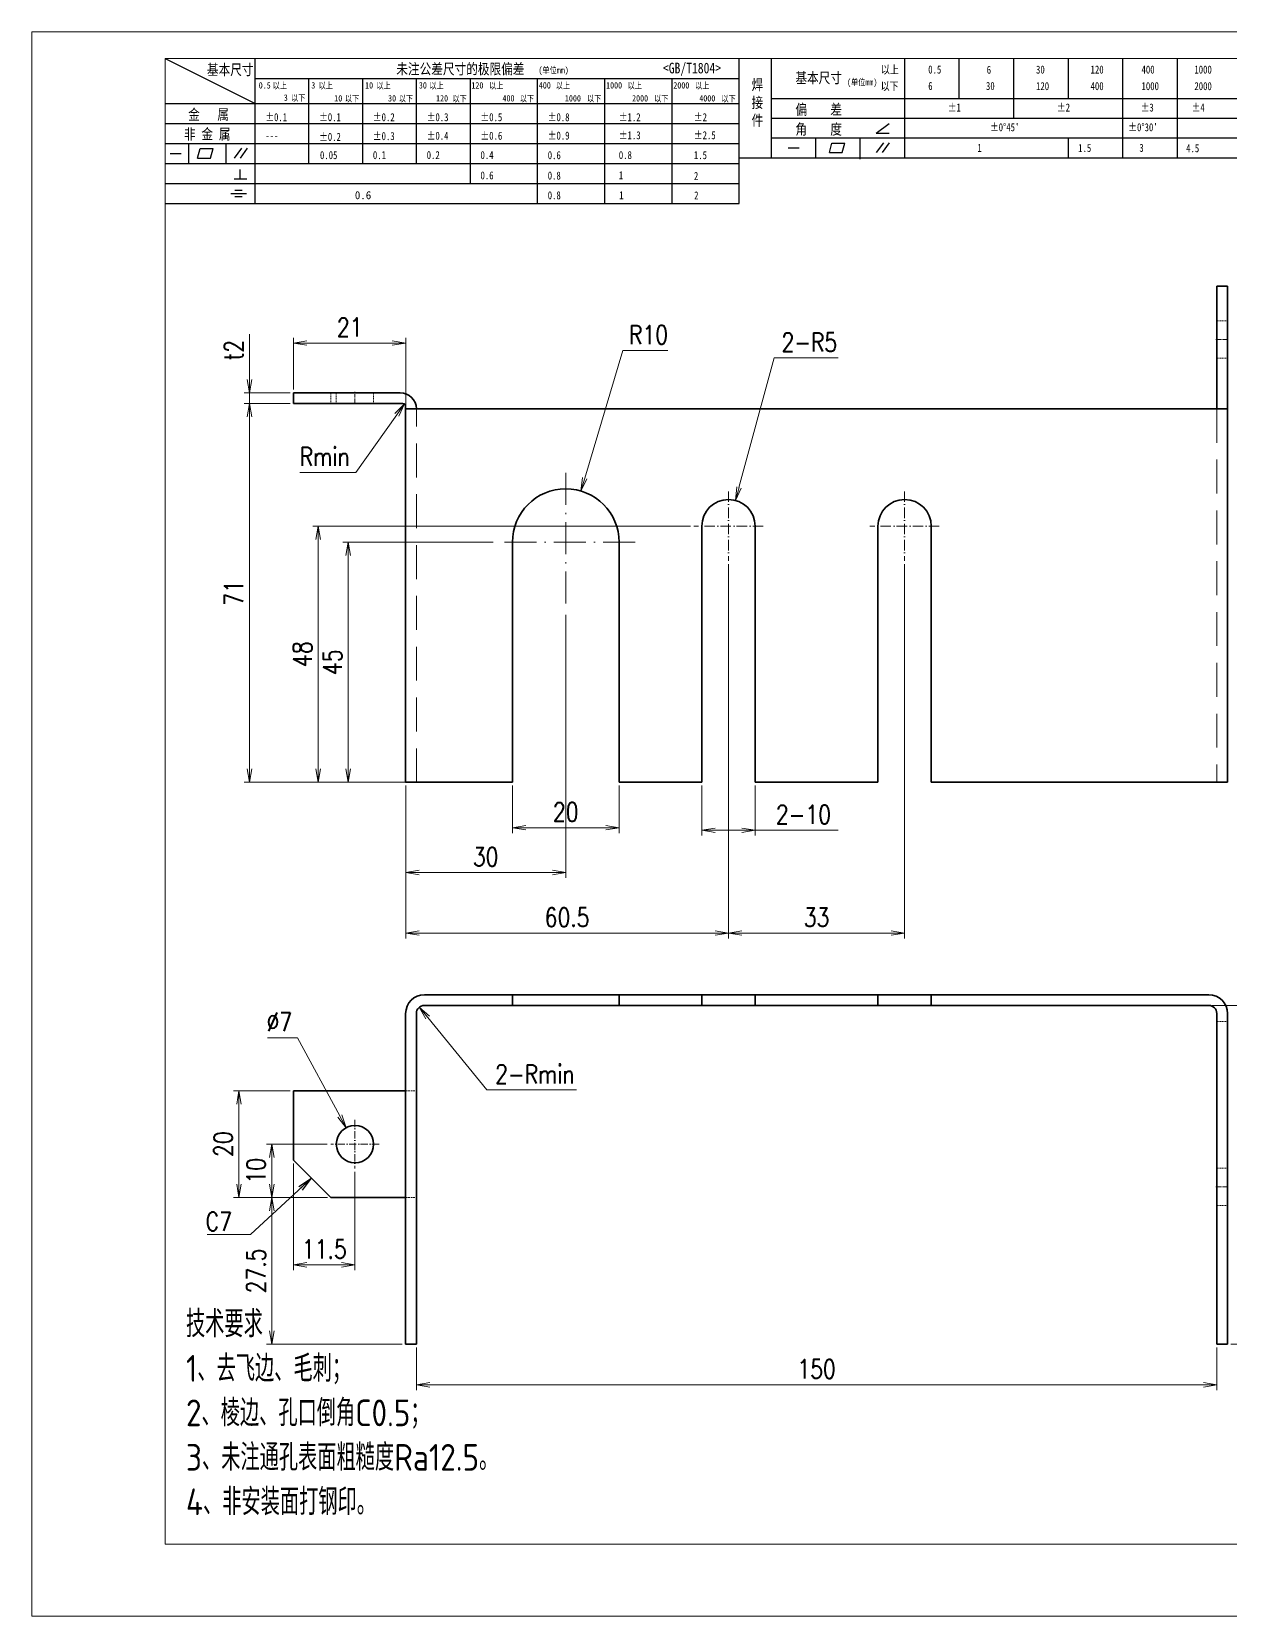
# Model space of a CAD drawing. Header units: millimetres. Extents: x 1333 to 78972, y -42879 to -5704.
# Drawn here: x 72192 to 72416.6, y -21799.1 to -21502.1 of the extents above; entities that cross this region are included whole.
import ezdxf

# ---------------------------------------------------------------- set-up
doc = ezdxf.new("R2010")
doc.units = ezdxf.units.MM
doc.header["$LTSCALE"] = 0.5
for name, pattern in [('AM_ISO02W050x2', [3.75, 3, -0.75]), ('AM_ISO08W050x2', [9, 6, -0.75, 1.5, -0.75]), ('DASHDOT', [18.5, 12, -3, 0.5, -3]), ('DASHED', [19.05, 12.7, -6.35])]:
    doc.linetypes.add(name, pattern=pattern)
for name, color, linetype, lineweight in [('中心线', 2, 'AM_ISO08W050x2', 18), ('图框', 7, 'Continuous', 18), ('标注线', 3, 'Continuous', 18), ('粗实线', 7, 'Continuous', 35), ('虚线', 1, 'AM_ISO02W050x2', 18)]:
    doc.layers.add(name, color=color, linetype=linetype, lineweight=lineweight)
doc.layers.add('图框文字', color=7, linetype='Continuous')
doc.layers.add('打印', color=7, linetype='Continuous', lineweight=15, plot=False)
doc.layers.add('打印-禁用', color=7, linetype='Continuous', lineweight=15, plot=False)
doc.styles.add('DIM', font='romans.shx', dxfattribs={"width": 0.8, "bigfont": 'bigfont.shx'})
doc.styles.add('国标', font='simfang.ttf', dxfattribs={"width": 0.8})
doc.styles.add('机械长仿宋', font='gbenor.shx', dxfattribs={"height": 1, "bigfont": 'gbcbig.shx'})
doc.dimstyles.new('XR 1-1', dxfattribs={"dimtxt": 3.5, "dimasz": 2.5, "dimexe": 1, "dimexo": 0.625, "dimgap": 1.2, "dimtad": 1, "dimtoh": 1, "dimdsep": 46, "dimtxsty": 'DIM', "dimblk": 'OPEN', "dimcen": 0, "dimclrd": 8, "dimclre": 8, "dimclrt": 2, "dimazin": 2, "dimtfac": 0.5, "dimtmove": 0, "dimatfit": 3, "dimldrblk": 'OPEN', "dimfxl": 1, "dimtolj": 2, "dimlwd": 18, "dimlwe": 18, "dimarcsym": 0})
doc.dimstyles.new('XR 1-1$0', dxfattribs={"dimtxt": 3.5, "dimasz": 2.5, "dimexe": 1, "dimexo": 0.625, "dimgap": 1.2, "dimtad": 1, "dimzin": 9, "dimdsep": 46, "dimtxsty": 'DIM', "dimblk": 'OPEN', "dimcen": 0, "dimclrd": 8, "dimclre": 8, "dimclrt": 2, "dimazin": 2, "dimtfac": 0.5, "dimtmove": 0, "dimatfit": 3, "dimldrblk": 'OPEN', "dimfxl": 1, "dimtolj": 2, "dimlwd": 18, "dimlwe": 18, "dimarcsym": 0})
doc.dimstyles.new('XR 1-1$3', dxfattribs={"dimtxt": 3.5, "dimasz": 2.5, "dimexe": 1, "dimexo": 0.625, "dimgap": 1.2, "dimtad": 1, "dimtoh": 1, "dimdsep": 46, "dimtxsty": 'DIM', "dimblk": 'OPEN', "dimcen": 0, "dimclrd": 8, "dimclre": 8, "dimclrt": 2, "dimazin": 2, "dimtfac": 0.5, "dimtofl": 0, "dimtmove": 0, "dimatfit": 3, "dimldrblk": 'OPEN', "dimfxl": 1, "dimtolj": 2, "dimlwd": 18, "dimlwe": 18, "dimarcsym": 0})
doc.dimstyles.new('XR 1-1$4', dxfattribs={"dimtxt": 3.5, "dimasz": 2.5, "dimexe": 1, "dimexo": 0.625, "dimgap": 1.2, "dimtad": 1, "dimtoh": 1, "dimdsep": 46, "dimtxsty": 'DIM', "dimblk": 'OPEN', "dimcen": 0, "dimclrd": 8, "dimclre": 8, "dimclrt": 2, "dimazin": 2, "dimtfac": 0.5, "dimtofl": 0, "dimtmove": 0, "dimatfit": 3, "dimldrblk": 'OPEN', "dimfxl": 1, "dimtolj": 2, "dimlwd": 18, "dimlwe": 18, "dimarcsym": 0})

# ---------------------------------------------------------------- blocks, each defined once
blk = doc.blocks.new('GZDEH零件A3图框V01版')
at = {"layer": '图框', "linetype": 'Continuous'}
for p, q in [((2882.49, -1554.46), (2882.49, -1832.96)), ((3272.49, -1554.46), (2882.49, -1554.46)), ((2882.49, -1832.96), (3272.49, -1832.96))]:
    blk.add_line(p, q, dxfattribs=at)
at = {"layer": '图框文字', "color": 9}
for p, q in [((2882.49, -1554.46), (2899.37, -1562.92)), ((2899.37, -1581.67), (2899.37, -1554.46)), ((2990.09, -1581.67), (2990.09, -1554.46)), ((2996.09, -1573.08), (2996.09, -1554.46)), ((3021.09, -1561.98), (3021.09, -1554.46)), ((3031.31, -1561.98), (3031.31, -1554.46)), ((3041.53, -1561.98), (3041.53, -1554.46)), ((3051.75, -1561.98), (3051.75, -1554.46)), ((3061.98, -1561.98), (3061.98, -1554.46)), ((3072.2, -1561.98), (3072.2, -1554.46)), ((2899.37, -1558.24), (2990.09, -1558.24)), ((2909.45, -1574.17), (2909.45, -1558.24)), ((2919.53, -1574.17), (2919.53, -1558.24)), ((2929.61, -1574.17), (2929.61, -1558.24)), ((2939.69, -1577.92), (2939.69, -1558.24)), ((2952.29, -1581.67), (2952.29, -1558.24)), ((2964.89, -1581.67), (2964.89, -1558.24)), ((2977.49, -1581.67), (2977.49, -1558.24)), ((2996.09, -1561.98), (3113.09, -1561.98)), ((3021.09, -1573.08), (3021.09, -1561.98)), ((3041.53, -1565.68), (3041.53, -1561.98)), ((3061.98, -1573.08), (3061.98, -1561.98)), ((3072.2, -1573.08), (3072.2, -1561.98)), ((2882.49, -1562.92), (2990.09, -1562.92)), ((2882.49, -1566.67), (2990.09, -1566.67)), ((2996.09, -1565.68), (3113.09, -1565.68)), ((3015.75, -1568.51), (3018.15, -1566.66)), ((2882.49, -1570.42), (2990.09, -1570.42)), ((2886.92, -1574.12), (2886.92, -1570.42)), ((2893.91, -1574.12), (2893.91, -1570.42)), ((2996.09, -1569.38), (3113.09, -1569.38)), ((3004.42, -1573.08), (3004.42, -1569.38)), ((3006.97, -1572.12), (3007.45, -1570.33)), ((3007.45, -1570.33), (3009.86, -1570.33)), ((3009.39, -1572.12), (3009.86, -1570.33)), ((3012.75, -1573.08), (3012.75, -1569.38)), ((3015.75, -1568.51), (3018.15, -1568.51)), ((3015.81, -1572.12), (3017.15, -1570.26)), ((3016.89, -1572.12), (3018.23, -1570.26)), ((3051.75, -1573.08), (3051.75, -1569.38)), ((2883.43, -1572.27), (2885.49, -1572.27)), ((2888.59, -1573.16), (2889.07, -1571.37)), ((2888.59, -1573.16), (2891, -1573.16)), ((2889.07, -1571.37), (2891.48, -1571.37)), ((2891, -1573.16), (2891.48, -1571.37)), ((2895.52, -1573.16), (2896.85, -1571.3)), ((2896.6, -1573.16), (2897.94, -1571.3)), ((2990.09, -1573.08), (3113.09, -1573.08)), ((2999.26, -1571.23), (3001.32, -1571.23)), ((3006.97, -1572.12), (3009.39, -1572.12)), ((3012.75, -1573.33), (3012.75, -1573.08)), ((2882.49, -1574.17), (2990.09, -1574.17)), ((2895.42, -1577.05), (2897.81, -1577.05)), ((2896.58, -1577.05), (2896.58, -1575.28)), ((2882.49, -1577.92), (2990.09, -1577.92)), ((2894.79, -1579.77), (2897.77, -1579.77)), ((2895.57, -1579.17), (2896.92, -1579.17)), ((2882.49, -1581.67), (2990.09, -1581.67)), ((2895.57, -1580.37), (2896.93, -1580.37))]:
    blk.add_line(p, q, dxfattribs=at)
at = {"layer": '打印-禁用', "linetype": 'Continuous'}
for p, q in [((2857.49, -1549.46), (2857.49, -1846.46)), ((3277.49, -1549.46), (2857.49, -1549.46)), ((2857.49, -1846.46), (3277.49, -1846.46))]:
    blk.add_line(p, q, dxfattribs=at)
at = {"layer": '图框文字', "color": 9, "style": '国标', "width": 0.8}
for s, height, p in [('基本尺寸', 2, (2890.33, -1557.58)), ('未注公差尺寸的极限偏差', 2, (2925.81, -1557.44)), ('<GB/T1804>', 2, (2975.78, -1557.27)), ('以上', 1.5, (3016.64, -1557.33)), ('0.5', 1.5, (3025.49, -1557.3)), ('6', 1.5, (3036.45, -1557.34)), ('30', 1.5, (3045.69, -1557.31)), ('120', 1.5, (3055.91, -1557.31)), ('400', 1.5, (3065.46, -1557.31)), ('1000', 1.5, (3075.36, -1557.31)), ('30', 1.2, (2930.04, -1560.11)), ('基本尺寸', 2, (3000.6, -1559.1)), ('以下', 1.5, (3016.58, -1560.43)), ('6', 1.5, (3025.49, -1560.38)), ('30', 1.5, (3036.31, -1560.39)), ('120', 1.5, (3045.69, -1560.41)), ('400', 1.5, (3055.91, -1560.41)), ('1000', 1.5, (3065.46, -1560.41)), ('2000', 1.5, (3075.36, -1560.41)), ('金   属', 2, (2886.82, -1565.98)), ('±0.1', 1.5, (2901.27, -1566.23)), ('±0.1', 1.5, (2911.35, -1566.23)), ('±0.2', 1.5, (2921.43, -1566.23)), ('±0.3', 1.5, (2931.51, -1566.23)), ('±0.5', 1.5, (2941.59, -1566.23)), ('±0.8', 1.5, (2954.19, -1566.23)), ('±1.2', 1.5, (2967.51, -1566.23)), ('±2', 1.5, (2981.58, -1566.23)), ('偏    差', 2, (3000.6, -1565.04)), ('±1', 1.5, (3029.16, -1564.42)), ('±2', 1.5, (3049.61, -1564.42)), ('±3', 1.5, (3065.3, -1564.42)), ('±4', 1.5, (3074.85, -1564.42)), ('非 金 属', 2, (2886.02, -1569.65)), ('±0.3', 1.5, (2921.43, -1569.77)), ('±0.4', 1.5, (2931.51, -1569.71)), ('±0.6', 1.5, (2941.59, -1569.71)), ('±0.9', 1.5, (2954.19, -1569.68)), ('±1.3', 1.5, (2967.51, -1569.62)), ('±2.5', 1.5, (2981.58, -1569.61)), ('角    度', 2, (3000.6, -1568.74)), ("±0%%D45'", 1.5, (3037.06, -1568.12)), ("±0%%D30'", 1.5, (3062.98, -1568.12)), ('---', 1.5, (2901.27, -1569.65)), ('±0.2', 1.5, (2911.35, -1569.92)), ('1', 1.5, (3034.69, -1571.98)), ('1.5', 1.5, (3053.59, -1572.01)), ('3', 1.5, (3065.05, -1571.98)), ('4.5', 1.5, (3073.82, -1572.05)), ('0.1', 1.5, (2921.43, -1573.34)), ('0.2', 1.5, (2931.51, -1573.33)), ('0.4', 1.5, (2941.59, -1573.33)), ('0.6', 1.5, (2954.19, -1573.35)), ('0.8', 1.5, (2967.51, -1573.33)), ('1.5', 1.5, (2981.58, -1573.34)), ('0.6', 1.5, (2941.59, -1577.14)), ('0.8', 1.5, (2954.19, -1577.17)), ('1', 1.5, (2967.51, -1577.12)), ('2', 1.5, (2981.58, -1577.26)), ('0.8', 1.5, (2954.19, -1580.87)), ('1', 1.5, (2967.59, -1580.86)), ('2', 1.5, (2981.62, -1580.89))]:
    blk.add_text(s, height=height, dxfattribs=at).set_placement(p)
at = {"layer": '图框文字', "color": 9, "lineweight": 15, "style": '国标', "width": 0.8}
for s, p in [('(单位mm)', (2952.44, -1557.27)), ('0.5', (2900.03, -1560.11)), ('以上', (2902.64, -1560.16)), ('3', (2909.88, -1560.11)), ('以上', (2911.25, -1560.16)), ('10', (2919.96, -1560.11)), ('以上', (2922.09, -1560.16)), ('以上', (2932.02, -1560.16)), ('120', (2939.88, -1560.11)), ('以上', (2943.21, -1560.16)), ('400', (2952.52, -1560.11)), ('以上', (2955.68, -1560.16)), ('1000', (2965.12, -1560.11)), ('以上', (2969.16, -1560.16)), ('2000', (2977.72, -1560.11)), ('以上', (2981.8, -1560.16)), ('(单位mm)', (3010.27, -1559.51)), ('3', (2904.73, -1562.41)), ('以下', (2906.1, -1562.46)), ('10', (2914.19, -1562.54)), ('以下', (2916.18, -1562.59)), ('30', (2924.27, -1562.54)), ('以下', (2926.26, -1562.59)), ('120', (2933.26, -1562.54)), ('以下', (2936.34, -1562.59)), ('400', (2945.7, -1562.54)), ('以下', (2948.94, -1562.59)), ('1000', (2957.41, -1562.54)), ('以下', (2961.54, -1562.59)), ('2000', (2969.99, -1562.54)), ('以下', (2974.14, -1562.59)), ('4000', (2982.59, -1562.54)), ('以下', (2986.74, -1562.59))]:
    blk.add_text(s, height=1.2, dxfattribs=at).set_placement(p)
at = {"layer": '图框文字', "color": 9, "lineweight": 13, "style": '国标'}
blk.add_text('0.6', height=1.5, dxfattribs=at).set_placement((2918.05, -1580.85))
at = {"layer": '图框文字', "color": 9, "style": '国标'}
for s, insert, char_height, width, attachment_point in [('焊\\P接\\P件', (2992.39, -1558.41), 2, 3.1877, 1), ('0.05', (2911.51, -1573.37), 1.5, 5.1982, 7)]:
    blk.add_mtext(s, dxfattribs=dict(at, insert=insert, char_height=char_height, width=width, attachment_point=attachment_point))
blk = doc.blocks.new('DEH A3')
at = {"layer": '图框'}
blk.add_blockref('GZDEH零件A3图框V01版', (-2857.49, 1846.46), dxfattribs=at)
blk = doc.blocks.new('_Open')
at = {"color": 0, "linetype": 'ByBlock', "lineweight": -2}
for p, q in [((-1, 0.17), (0, 0)), ((-1, -0.17), (0, 0)), ((0, 0), (-1, 0))]:
    blk.add_line(p, q, dxfattribs=at)
blk = doc.blocks.new('*D524')
at = {"layer": 'Defpoints', "color": 0}
for p in [(72282.11, -21642.77), (72302.11, -21642.77), (72302.11, -21651.28)]:
    blk.add_point(p, dxfattribs=at)
at = {"layer": '标注线', "color": 8, "lineweight": 18}
for p, q in [((72282.11, -21643.4), (72282.11, -21652.28)), ((72302.11, -21643.4), (72302.11, -21652.28)), ((72284.61, -21651.28), (72299.61, -21651.28))]:
    blk.add_line(p, q, dxfattribs=at)
at = {"layer": '标注线', "color": 8, "lineweight": 18, "xscale": 2.5, "yscale": 2.5, "zscale": 2.5, "rotation": 180}
blk.add_blockref('_Open', (72282.11, -21651.28), dxfattribs=at)
at = {"layer": '标注线', "color": 8, "lineweight": 18, "xscale": 2.5, "yscale": 2.5, "zscale": 2.5}
blk.add_blockref('_Open', (72302.11, -21651.28), dxfattribs=at)
at = {"layer": '标注线', "color": 2, "insert": (72292.11, -21648.33), "char_height": 3.5, "attachment_point": 5, "style": 'DIM'}
blk.add_mtext('\\A2;20', dxfattribs=at)
blk = doc.blocks.new('*D525')
at = {"layer": 'Defpoints', "color": 0}
for p in [(72317.61, -21642.77), (72327.61, -21642.77), (72327.61, -21651.77)]:
    blk.add_point(p, dxfattribs=at)
at = {"layer": '标注线', "color": 8, "lineweight": 18}
for p, q in [((72317.61, -21643.4), (72317.61, -21652.77)), ((72327.61, -21643.4), (72327.61, -21652.77)), ((72320.11, -21651.77), (72325.11, -21651.77)), ((72327.61, -21651.77), (72343.18, -21651.77))]:
    blk.add_line(p, q, dxfattribs=at)
at = {"layer": '标注线', "color": 8, "lineweight": 18, "xscale": 2.5, "yscale": 2.5, "zscale": 2.5, "rotation": 180}
blk.add_blockref('_Open', (72317.61, -21651.77), dxfattribs=at)
at = {"layer": '标注线', "color": 8, "lineweight": 18, "xscale": 2.5, "yscale": 2.5, "zscale": 2.5}
blk.add_blockref('_Open', (72327.61, -21651.77), dxfattribs=at)
at = {"layer": '标注线', "color": 2, "insert": (72336.64, -21648.82), "char_height": 3.5, "attachment_point": 5, "style": 'DIM'}
blk.add_mtext('\\A2;{\\Fromans,bigfont|c134;2-}10', dxfattribs=at)
blk = doc.blocks.new('*D526')
at = {"layer": 'Defpoints', "color": 0}
for p in [(72292.11, -21610.77), (72262.11, -21642.77), (72262.11, -21659.69)]:
    blk.add_point(p, dxfattribs=at)
at = {"layer": '标注线', "color": 8, "lineweight": 18}
for p, q in [((72292.11, -21611.4), (72292.11, -21660.69)), ((72262.11, -21643.4), (72262.11, -21660.69)), ((72289.61, -21659.69), (72264.61, -21659.69))]:
    blk.add_line(p, q, dxfattribs=at)
at = {"layer": '标注线', "color": 8, "lineweight": 18, "xscale": 2.5, "yscale": 2.5, "zscale": 2.5, "rotation": 180}
blk.add_blockref('_Open', (72262.11, -21659.69), dxfattribs=at)
at = {"layer": '标注线', "color": 8, "lineweight": 18, "xscale": 2.5, "yscale": 2.5, "zscale": 2.5}
blk.add_blockref('_Open', (72292.11, -21659.69), dxfattribs=at)
at = {"layer": '标注线', "color": 2, "insert": (72277.11, -21656.74), "char_height": 3.5, "attachment_point": 5, "style": 'DIM'}
blk.add_mtext('\\A2;30', dxfattribs=at)
blk = doc.blocks.new('*D527')
at = {"layer": 'Defpoints', "color": 0}
for p in [(72322.61, -21601.27), (72262.11, -21642.77), (72322.61, -21671.03)]:
    blk.add_point(p, dxfattribs=at)
at = {"layer": '标注线', "color": 8, "lineweight": 18}
for p, q in [((72322.61, -21601.9), (72322.61, -21672.03)), ((72262.11, -21643.4), (72262.11, -21672.03)), ((72264.61, -21671.03), (72320.11, -21671.03))]:
    blk.add_line(p, q, dxfattribs=at)
at = {"layer": '标注线', "color": 8, "lineweight": 18, "xscale": 2.5, "yscale": 2.5, "zscale": 2.5, "rotation": 180}
blk.add_blockref('_Open', (72262.11, -21671.03), dxfattribs=at)
at = {"layer": '标注线', "color": 8, "lineweight": 18, "xscale": 2.5, "yscale": 2.5, "zscale": 2.5}
blk.add_blockref('_Open', (72322.61, -21671.03), dxfattribs=at)
at = {"layer": '标注线', "color": 2, "insert": (72292.36, -21668.08), "char_height": 3.5, "attachment_point": 5, "style": 'DIM'}
blk.add_mtext('\\A2;60.5', dxfattribs=at)
blk = doc.blocks.new('*D528')
at = {"layer": 'Defpoints', "color": 0}
for p in [(72322.61, -21601.27), (72355.61, -21601.27), (72355.61, -21671.03)]:
    blk.add_point(p, dxfattribs=at)
at = {"layer": '标注线', "color": 8, "lineweight": 18}
for p, q in [((72322.61, -21601.9), (72322.61, -21672.03)), ((72355.61, -21601.9), (72355.61, -21672.03)), ((72325.11, -21671.03), (72353.11, -21671.03))]:
    blk.add_line(p, q, dxfattribs=at)
at = {"layer": '标注线', "color": 8, "lineweight": 18, "xscale": 2.5, "yscale": 2.5, "zscale": 2.5, "rotation": 180}
blk.add_blockref('_Open', (72322.61, -21671.03), dxfattribs=at)
at = {"layer": '标注线', "color": 8, "lineweight": 18, "xscale": 2.5, "yscale": 2.5, "zscale": 2.5}
blk.add_blockref('_Open', (72355.61, -21671.03), dxfattribs=at)
at = {"layer": '标注线', "color": 2, "insert": (72339.11, -21668.08), "char_height": 3.5, "attachment_point": 5, "style": 'DIM'}
blk.add_mtext('\\A2;33', dxfattribs=at)
blk = doc.blocks.new('*D529')
at = {"layer": 'Defpoints', "color": 0}
for p in [(72279.11, -21597.77), (72251.35, -21642.77), (72262.62, -21642.77)]:
    blk.add_point(p, dxfattribs=at)
at = {"layer": '标注线', "color": 8, "lineweight": 18}
for p, q in [((72278.48, -21597.77), (72250.35, -21597.77)), ((72251.35, -21600.27), (72251.35, -21640.27)), ((72262, -21642.77), (72250.35, -21642.77))]:
    blk.add_line(p, q, dxfattribs=at)
at = {"layer": '标注线', "color": 8, "lineweight": 18, "xscale": 2.5, "yscale": 2.5, "zscale": 2.5}
for p, rotation in [((72251.35, -21597.77), 90), ((72251.35, -21642.77), 270)]:
    blk.add_blockref('_Open', p, dxfattribs=dict(at, rotation=rotation))
at = {"layer": '标注线', "color": 2, "insert": (72248.4, -21620.27), "char_height": 3.5, "attachment_point": 5, "rotation": 90, "style": 'DIM'}
blk.add_mtext('\\A2;45', dxfattribs=at)
blk = doc.blocks.new('*D530')
at = {"layer": 'Defpoints', "color": 0}
for p in [(72316.11, -21594.77), (72245.71, -21642.77), (72262, -21642.77)]:
    blk.add_point(p, dxfattribs=at)
at = {"layer": '标注线', "color": 8, "lineweight": 18}
for p, q in [((72315.48, -21594.77), (72244.71, -21594.77)), ((72245.71, -21597.27), (72245.71, -21640.27)), ((72261.37, -21642.77), (72244.71, -21642.77))]:
    blk.add_line(p, q, dxfattribs=at)
at = {"layer": '标注线', "color": 8, "lineweight": 18, "xscale": 2.5, "yscale": 2.5, "zscale": 2.5}
for p, rotation in [((72245.71, -21594.77), 90), ((72245.71, -21642.77), 270)]:
    blk.add_blockref('_Open', p, dxfattribs=dict(at, rotation=rotation))
at = {"layer": '标注线', "color": 2, "insert": (72242.76, -21618.77), "char_height": 3.5, "attachment_point": 5, "rotation": 90, "style": 'DIM'}
blk.add_mtext('\\A2;48', dxfattribs=at)
blk = doc.blocks.new('*D531')
at = {"layer": 'Defpoints', "color": 0}
for p in [(72232.83, -21571.77), (72241.11, -21571.77), (72262.11, -21642.77)]:
    blk.add_point(p, dxfattribs=at)
at = {"layer": '标注线', "color": 8, "lineweight": 18}
for p, q in [((72240.48, -21571.77), (72231.83, -21571.77)), ((72232.83, -21640.27), (72232.83, -21574.27)), ((72261.48, -21642.77), (72231.83, -21642.77))]:
    blk.add_line(p, q, dxfattribs=at)
at = {"layer": '标注线', "color": 8, "lineweight": 18, "xscale": 2.5, "yscale": 2.5, "zscale": 2.5}
for p, rotation in [((72232.83, -21571.77), 90), ((72232.83, -21642.77), 270)]:
    blk.add_blockref('_Open', p, dxfattribs=dict(at, rotation=rotation))
at = {"layer": '标注线', "color": 2, "insert": (72229.88, -21607.27), "char_height": 3.5, "attachment_point": 5, "rotation": 90, "style": 'DIM'}
blk.add_mtext('\\A2;71', dxfattribs=at)
blk = doc.blocks.new('*D532')
at = {"layer": 'Defpoints', "color": 0}
for p in [(72232.83, -21569.77), (72241.11, -21569.77), (72241.11, -21571.77)]:
    blk.add_point(p, dxfattribs=at)
at = {"layer": '标注线', "color": 8, "lineweight": 18}
for p, q in [((72232.83, -21567.27), (72232.83, -21558.77)), ((72240.48, -21569.77), (72231.83, -21569.77)), ((72232.83, -21571.77), (72232.83, -21569.77)), ((72240.48, -21571.77), (72231.83, -21571.77)), ((72232.83, -21574.27), (72232.83, -21576.77))]:
    blk.add_line(p, q, dxfattribs=at)
at = {"layer": '标注线', "color": 8, "lineweight": 18, "xscale": 2.5, "yscale": 2.5, "zscale": 2.5}
for p, rotation in [((72232.83, -21569.77), 270), ((72232.83, -21571.77), 90)]:
    blk.add_blockref('_Open', p, dxfattribs=dict(at, rotation=rotation))
at = {"layer": '标注线', "color": 2, "insert": (72229.88, -21561.77), "char_height": 3.5, "attachment_point": 5, "rotation": 90, "style": 'DIM'}
blk.add_mtext('\\A2;{\\Fromans,bigfont|c134;t}2', dxfattribs=at)
blk = doc.blocks.new('*D533')
at = {"layer": 'Defpoints', "color": 0}
for p in [(72294.96, -21588.19), (72292.11, -21597.77)]:
    blk.add_point(p, dxfattribs=at)
at = {"layer": '标注线', "color": 8, "lineweight": 18}
for p, q in [((72302.81, -21561.83), (72295.68, -21585.79)), ((72311.21, -21561.83), (72302.81, -21561.83))]:
    blk.add_line(p, q, dxfattribs=at)
at = {"layer": '标注线', "color": 8, "lineweight": 18, "xscale": 2.5, "yscale": 2.5, "zscale": 2.5, "rotation": 253.4208857000307}
blk.add_blockref('_Open', (72294.96, -21588.19), dxfattribs=at)
at = {"layer": '标注线', "color": 2, "insert": (72307.61, -21558.88), "char_height": 3.5, "attachment_point": 5, "style": 'DIM'}
blk.add_mtext('\\A2;R10', dxfattribs=at)
blk = doc.blocks.new('*D534')
at = {"layer": 'Defpoints', "color": 0}
for p in [(72323.92, -21589.95), (72322.61, -21594.77)]:
    blk.add_point(p, dxfattribs=at)
at = {"layer": '标注线', "color": 8, "lineweight": 18}
for p, q in [((72331.15, -21563.25), (72324.57, -21587.54)), ((72343.15, -21563.25), (72331.15, -21563.25))]:
    blk.add_line(p, q, dxfattribs=at)
at = {"layer": '标注线', "color": 8, "lineweight": 18, "xscale": 2.5, "yscale": 2.5, "zscale": 2.5, "rotation": 254.8416132143708}
blk.add_blockref('_Open', (72323.92, -21589.95), dxfattribs=at)
at = {"layer": '标注线', "color": 2, "insert": (72337.75, -21560.3), "char_height": 3.5, "attachment_point": 5, "style": 'DIM'}
blk.add_mtext('\\A2;{\\Fromans,bigfont|c134;2-}R5', dxfattribs=at)
blk = doc.blocks.new('*D535')
at = {"layer": 'Defpoints', "color": 0}
for p in [(72261.61, -21572.27), (72261.9, -21571.87)]:
    blk.add_point(p, dxfattribs=at)
at = {"layer": '标注线', "color": 8, "lineweight": 18}
for p, q in [((72252.79, -21584.69), (72260.45, -21573.9)), ((72242.25, -21584.69), (72252.79, -21584.69))]:
    blk.add_line(p, q, dxfattribs=at)
at = {"layer": '标注线', "color": 8, "lineweight": 18, "xscale": 2.5, "yscale": 2.5, "zscale": 2.5, "rotation": 54.59520130248055}
blk.add_blockref('_Open', (72261.9, -21571.87), dxfattribs=at)
at = {"layer": '标注线', "color": 2, "insert": (72246.92, -21581.74), "char_height": 3.5, "attachment_point": 5, "style": 'DIM'}
blk.add_mtext('\\A2;{\\Fromans,bigfont|c134;Rmin}', dxfattribs=at)
blk = doc.blocks.new('*D536')
at = {"layer": 'Defpoints', "color": 0}
for p in [(72237.02, -21720.6), (72248.11, -21720.6), (72262.11, -21748.1)]:
    blk.add_point(p, dxfattribs=at)
at = {"layer": '标注线', "color": 8, "lineweight": 18}
for p, q in [((72247.48, -21720.6), (72236.02, -21720.6)), ((72237.02, -21745.6), (72237.02, -21723.1)), ((72261.48, -21748.1), (72236.02, -21748.1))]:
    blk.add_line(p, q, dxfattribs=at)
at = {"layer": '标注线', "color": 8, "lineweight": 18, "xscale": 2.5, "yscale": 2.5, "zscale": 2.5}
for p, rotation in [((72237.02, -21720.6), 90), ((72237.02, -21748.1), 270)]:
    blk.add_blockref('_Open', p, dxfattribs=dict(at, rotation=rotation))
at = {"layer": '标注线', "color": 2, "insert": (72234.07, -21734.35), "char_height": 3.5, "attachment_point": 5, "rotation": 90, "style": 'DIM'}
blk.add_mtext('\\A2;27.5', dxfattribs=at)
blk = doc.blocks.new('*D537')
at = {"layer": 'Defpoints', "color": 0}
for p in [(72230.87, -21700.6), (72241.11, -21700.6), (72248.11, -21720.6)]:
    blk.add_point(p, dxfattribs=at)
at = {"layer": '标注线', "color": 8, "lineweight": 18}
for p, q in [((72240.48, -21700.6), (72229.87, -21700.6)), ((72230.87, -21718.1), (72230.87, -21703.1)), ((72247.48, -21720.6), (72229.87, -21720.6))]:
    blk.add_line(p, q, dxfattribs=at)
at = {"layer": '标注线', "color": 8, "lineweight": 18, "xscale": 2.5, "yscale": 2.5, "zscale": 2.5}
for p, rotation in [((72230.87, -21700.6), 90), ((72230.87, -21720.6), 270)]:
    blk.add_blockref('_Open', p, dxfattribs=dict(at, rotation=rotation))
at = {"layer": '标注线', "color": 2, "insert": (72227.92, -21710.6), "char_height": 3.5, "attachment_point": 5, "rotation": 90, "style": 'DIM'}
blk.add_mtext('\\A2;20', dxfattribs=at)
blk = doc.blocks.new('*D538')
at = {"layer": 'Defpoints', "color": 0}
for p in [(72241.11, -21713.6), (72252.61, -21715.15), (72241.11, -21733.21)]:
    blk.add_point(p, dxfattribs=at)
at = {"layer": '标注线', "color": 8, "lineweight": 18}
for p, q in [((72241.11, -21714.22), (72241.11, -21734.21)), ((72252.61, -21715.77), (72252.61, -21734.21)), ((72250.11, -21733.21), (72243.61, -21733.21))]:
    blk.add_line(p, q, dxfattribs=at)
at = {"layer": '标注线', "color": 8, "lineweight": 18, "xscale": 2.5, "yscale": 2.5, "zscale": 2.5, "rotation": 180}
blk.add_blockref('_Open', (72241.11, -21733.21), dxfattribs=at)
at = {"layer": '标注线', "color": 8, "lineweight": 18, "xscale": 2.5, "yscale": 2.5, "zscale": 2.5}
blk.add_blockref('_Open', (72252.61, -21733.21), dxfattribs=at)
at = {"layer": '标注线', "color": 2, "insert": (72246.86, -21730.26), "char_height": 3.5, "attachment_point": 5, "style": 'DIM'}
blk.add_mtext('\\A2;11.5', dxfattribs=at)
blk = doc.blocks.new('*D539')
at = {"layer": 'Defpoints', "color": 0}
for p in [(72248.06, -21710.6), (72237.02, -21720.6), (72248.11, -21720.6)]:
    blk.add_point(p, dxfattribs=at)
at = {"layer": '标注线', "color": 8, "lineweight": 18}
for p, q in [((72247.43, -21710.6), (72236.02, -21710.6)), ((72237.02, -21713.1), (72237.02, -21718.1)), ((72247.48, -21720.6), (72236.02, -21720.6))]:
    blk.add_line(p, q, dxfattribs=at)
at = {"layer": '标注线', "color": 8, "lineweight": 18, "xscale": 2.5, "yscale": 2.5, "zscale": 2.5}
for p, rotation in [((72237.02, -21710.6), 90), ((72237.02, -21720.6), 270)]:
    blk.add_blockref('_Open', p, dxfattribs=dict(at, rotation=rotation))
at = {"layer": '标注线', "color": 2, "insert": (72234.07, -21715.6), "char_height": 3.5, "attachment_point": 5, "rotation": 90, "style": 'DIM'}
blk.add_mtext('\\A2;10', dxfattribs=at)
blk = doc.blocks.new('*D540')
at = {"layer": 'Defpoints', "color": 0}
for p in [(72250.94, -21707.52), (72254.27, -21713.68)]:
    blk.add_point(p, dxfattribs=at)
at = {"layer": '标注线', "color": 8, "lineweight": 18}
for p, q in [((72236.23, -21690.65), (72241.83, -21690.65)), ((72241.83, -21690.65), (72249.76, -21705.32))]:
    blk.add_line(p, q, dxfattribs=at)
at = {"layer": '标注线', "color": 8, "lineweight": 18, "xscale": 2.5, "yscale": 2.5, "zscale": 2.5, "rotation": 298.3990871788261}
blk.add_blockref('_Open', (72250.94, -21707.52), dxfattribs=at)
at = {"layer": '标注线', "color": 2, "insert": (72238.43, -21687.7), "char_height": 3.5, "attachment_point": 5, "style": 'DIM'}
blk.add_mtext('\\A2;∅7', dxfattribs=at)
blk = doc.blocks.new('*D541')
at = {"layer": 'Defpoints', "color": 0}
for p in [(72264.11, -21748.1), (72414.11, -21748.1), (72414.11, -21755.69)]:
    blk.add_point(p, dxfattribs=at)
at = {"layer": '标注线', "color": 8, "lineweight": 18}
for p, q in [((72264.11, -21748.72), (72264.11, -21756.69)), ((72414.11, -21748.72), (72414.11, -21756.69)), ((72266.61, -21755.69), (72411.61, -21755.69))]:
    blk.add_line(p, q, dxfattribs=at)
at = {"layer": '标注线', "color": 8, "lineweight": 18, "xscale": 2.5, "yscale": 2.5, "zscale": 2.5, "rotation": 180}
blk.add_blockref('_Open', (72264.11, -21755.69), dxfattribs=at)
at = {"layer": '标注线', "color": 8, "lineweight": 18, "xscale": 2.5, "yscale": 2.5, "zscale": 2.5}
blk.add_blockref('_Open', (72414.11, -21755.69), dxfattribs=at)
at = {"layer": '标注线', "color": 2, "insert": (72339.11, -21752.74), "char_height": 3.5, "attachment_point": 5, "style": 'DIM'}
blk.add_mtext('\\A2;150', dxfattribs=at)
blk = doc.blocks.new('*D542')
at = {"layer": 'Defpoints', "color": 0}
for p in [(72412.61, -21684.6), (72423.19, -21684.6), (72416.11, -21748.1)]:
    blk.add_point(p, dxfattribs=at)
at = {"layer": '标注线', "color": 8, "lineweight": 18}
for p, q in [((72413.23, -21684.6), (72424.19, -21684.6)), ((72423.19, -21745.6), (72423.19, -21687.1)), ((72416.73, -21748.1), (72424.19, -21748.1))]:
    blk.add_line(p, q, dxfattribs=at)
at = {"layer": '标注线', "color": 8, "lineweight": 18, "xscale": 2.5, "yscale": 2.5, "zscale": 2.5}
for p, rotation in [((72423.19, -21684.6), 90), ((72423.19, -21748.1), 270)]:
    blk.add_blockref('_Open', p, dxfattribs=dict(at, rotation=rotation))
at = {"layer": '标注线', "color": 2, "insert": (72420.24, -21716.35), "char_height": 3.5, "attachment_point": 5, "rotation": 90, "style": 'DIM'}
blk.add_mtext('\\A2;63.5', dxfattribs=at)
blk = doc.blocks.new('*D543')
at = {"layer": 'Defpoints', "color": 0}
for p in [(72264.66, -21684.93), (72265.61, -21686.1)]:
    blk.add_point(p, dxfattribs=at)
at = {"layer": '标注线', "color": 8, "lineweight": 18}
for p, q in [((72277.31, -21700.43), (72266.24, -21686.87)), ((72294.11, -21700.43), (72277.31, -21700.43))]:
    blk.add_line(p, q, dxfattribs=at)
at = {"layer": '标注线', "color": 8, "lineweight": 18, "xscale": 2.5, "yscale": 2.5, "zscale": 2.5, "rotation": 129.2254684476551}
blk.add_blockref('_Open', (72264.66, -21684.93), dxfattribs=at)
at = {"layer": '标注线', "color": 2, "insert": (72286.31, -21697.48), "char_height": 3.5, "attachment_point": 5, "style": 'DIM'}
blk.add_mtext('\\A2;{\\Fromans,bigfont|c134;2-Rmin}', dxfattribs=at)
blk = doc.blocks.new('*D603')
at = {"layer": 'Defpoints', "color": 0}
for p in [(72262.11, -21560.44), (72241.11, -21569.77), (72262.11, -21572.77)]:
    blk.add_point(p, dxfattribs=at)
at = {"layer": '标注线', "color": 8, "lineweight": 18}
for p, q in [((72241.11, -21569.15), (72241.11, -21559.44)), ((72243.61, -21560.44), (72259.61, -21560.44)), ((72262.11, -21572.15), (72262.11, -21559.44))]:
    blk.add_line(p, q, dxfattribs=at)
at = {"layer": '标注线', "color": 8, "lineweight": 18, "xscale": 2.5, "yscale": 2.5, "zscale": 2.5, "rotation": 180}
blk.add_blockref('_Open', (72241.11, -21560.44), dxfattribs=at)
at = {"layer": '标注线', "color": 8, "lineweight": 18, "xscale": 2.5, "yscale": 2.5, "zscale": 2.5}
blk.add_blockref('_Open', (72262.11, -21560.44), dxfattribs=at)
at = {"layer": '标注线', "color": 2, "insert": (72251.61, -21557.49), "char_height": 3.5, "attachment_point": 5, "style": 'DIM'}
blk.add_mtext('\\A2;21', dxfattribs=at)

msp = doc.modelspace()

# ---------------------------------------------------------------- linework, layer by layer
at = {"layer": '中心线', "linetype": 'DASHDOT', "ltscale": 0.06}
for p, q in [((72413.909, -21559.775), (72416.309, -21559.775)), ((72413.909, -21718.597), (72416.309, -21718.597))]:
    msp.add_line(p, q, dxfattribs=at)
at = {"layer": '中心线', "linetype": 'DASHDOT', "ltscale": 0.060014}
msp.add_line((72252.609, -21569.575), (72252.609, -21571.975), dxfattribs=at)
at = {"layer": '中心线', "linetype": 'DASHDOT'}
for p, q in [((72292.109, -21584.775), (72292.109, -21610.775)), ((72305.109, -21597.775), (72279.109, -21597.775))]:
    msp.add_line(p, q, dxfattribs=at)
at = {"layer": '中心线', "linetype": 'DASHDOT', "ltscale": 0.325}
for p, q in [((72322.609, -21588.275), (72322.609, -21601.275)), ((72355.609, -21588.275), (72355.609, -21601.275)), ((72329.109, -21594.775), (72316.109, -21594.775)), ((72362.109, -21594.775), (72349.109, -21594.775))]:
    msp.add_line(p, q, dxfattribs=at)
at = {"layer": '中心线', "linetype": 'DASHDOT', "ltscale": 0.2275}
msp.add_line((72252.609, -21706.047), (72252.609, -21715.147), dxfattribs=at)
at = {"layer": '中心线', "linetype": 'DASHDOT', "ltscale": 0.227501}
msp.add_line((72257.159, -21710.597), (72248.059, -21710.597), dxfattribs=at)
at = {"layer": '打印'}
msp.add_lwpolyline([(72192.032, -21502.092), (72612.032, -21502.092), (72612.032, -21799.092), (72192.032, -21799.092)], close=True, dxfattribs=at)
at = {"layer": '粗实线', "ltscale": 0.05}
for p, q in [((72416.109, -21549.775), (72414.109, -21549.775)), ((72241.109, -21569.775), (72241.109, -21571.775)), ((72282.109, -21682.597), (72282.109, -21684.597)), ((72302.109, -21682.597), (72302.109, -21684.597)), ((72317.609, -21682.597), (72317.609, -21684.597)), ((72327.609, -21682.597), (72327.609, -21684.597)), ((72350.609, -21682.597), (72350.609, -21684.597)), ((72360.609, -21682.597), (72360.609, -21684.597)), ((72264.109, -21748.097), (72262.109, -21748.097)), ((72416.109, -21748.097), (72414.109, -21748.097))]:
    msp.add_line(p, q, dxfattribs=at)
at = {"layer": '粗实线'}
for p, q in [((72414.109, -21572.775), (72414.109, -21549.775)), ((72416.109, -21572.775), (72416.109, -21549.775)), ((72261.109, -21569.775), (72241.109, -21569.775)), ((72241.109, -21571.775), (72261.609, -21571.775)), ((72262.109, -21642.775), (72262.109, -21572.775)), ((72412.609, -21572.775), (72265.609, -21572.775)), ((72416.109, -21572.775), (72416.109, -21642.775)), ((72317.609, -21594.775), (72317.609, -21642.775)), ((72327.609, -21594.775), (72327.609, -21642.775)), ((72350.609, -21594.775), (72350.609, -21642.775)), ((72360.609, -21594.775), (72360.609, -21642.775)), ((72282.109, -21642.775), (72282.109, -21597.775)), ((72302.109, -21597.775), (72302.109, -21642.775)), ((72350.609, -21642.775), (72327.609, -21642.775)), ((72360.609, -21642.775), (72412.609, -21642.775)), ((72302.109, -21682.597), (72282.109, -21682.597)), ((72350.609, -21682.597), (72327.609, -21682.597)), ((72360.609, -21682.597), (72412.609, -21682.597)), ((72262.109, -21686.097), (72262.109, -21748.097)), ((72264.109, -21686.097), (72264.109, -21748.097)), ((72302.109, -21684.597), (72282.109, -21684.597)), ((72327.609, -21684.597), (72350.609, -21684.597)), ((72360.609, -21684.597), (72412.609, -21684.597)), ((72414.109, -21748.097), (72414.109, -21686.097)), ((72416.109, -21748.097), (72416.109, -21686.097)), ((72241.109, -21700.597), (72261.609, -21700.597))]:
    msp.add_line(p, q, dxfattribs=at)
at = {"layer": '粗实线', "ltscale": 0.0125}
msp.add_line((72262.109, -21572.775), (72262.109, -21572.275), dxfattribs=at)
at = {"layer": '粗实线', "ltscale": 0.025628}
for p, q in [((72263.134, -21572.775), (72262.109, -21572.775)), ((72416.109, -21572.775), (72415.084, -21572.775)), ((72263.134, -21642.775), (72262.109, -21642.775)), ((72416.109, -21642.775), (72415.084, -21642.775))]:
    msp.add_line(p, q, dxfattribs=at)
at = {"layer": '粗实线', "ltscale": 0.061872}
for p, q in [((72265.609, -21572.775), (72263.134, -21572.775)), ((72412.609, -21572.775), (72415.084, -21572.775)), ((72265.609, -21642.775), (72263.134, -21642.775)), ((72412.609, -21642.775), (72415.084, -21642.775))]:
    msp.add_line(p, q, dxfattribs=at)
at = {"layer": '粗实线', "ltscale": 0.4125}
for p, q in [((72282.109, -21642.775), (72265.609, -21642.775)), ((72282.109, -21682.597), (72265.609, -21682.597)), ((72265.609, -21684.597), (72282.109, -21684.597))]:
    msp.add_line(p, q, dxfattribs=at)
at = {"layer": '粗实线', "ltscale": 0.3875}
for p, q in [((72317.609, -21642.775), (72302.109, -21642.775)), ((72317.609, -21682.597), (72302.109, -21682.597)), ((72302.109, -21684.597), (72317.609, -21684.597))]:
    msp.add_line(p, q, dxfattribs=at)
at = {"layer": '粗实线', "ltscale": 0.25}
for p, q in [((72327.609, -21682.597), (72317.609, -21682.597)), ((72360.609, -21682.597), (72350.609, -21682.597)), ((72317.609, -21684.597), (72327.609, -21684.597)), ((72350.609, -21684.597), (72360.609, -21684.597))]:
    msp.add_line(p, q, dxfattribs=at)
at = {"layer": '粗实线', "ltscale": 0.325}
msp.add_line((72241.109, -21700.597), (72241.109, -21713.597), dxfattribs=at)
at = {"layer": '粗实线', "ltscale": 0.008839}
for p, q in [((72261.963, -21700.597), (72261.609, -21700.597)), ((72261.963, -21720.597), (72261.609, -21720.597))]:
    msp.add_line(p, q, dxfattribs=at)
at = {"layer": '粗实线', "ltscale": 0.003661}
for p, q in [((72262.109, -21700.597), (72261.963, -21700.597)), ((72262.109, -21720.597), (72261.963, -21720.597))]:
    msp.add_line(p, q, dxfattribs=at)
at = {"layer": '粗实线', "ltscale": 0.247487}
msp.add_line((72241.109, -21713.597), (72248.109, -21720.597), dxfattribs=at)
at = {"layer": '粗实线', "ltscale": 0.3375}
msp.add_line((72248.109, -21720.597), (72261.609, -21720.597), dxfattribs=at)
at = {"layer": '粗实线'}
msp.add_circle((72252.609, -21710.597), 3.5, dxfattribs=at)
for centre, radius, start, end in [((72261.109, -21572.775), 3, 0, 90), ((72261.609, -21572.275), 0.5, 0, 90), ((72292.109, -21597.775), 10, 0, 180), ((72322.609, -21594.775), 5, 0, 180), ((72355.609, -21594.775), 5, 0, 180), ((72265.609, -21686.097), 3.5, 90, 180), ((72412.609, -21686.097), 3.5, 0, 89.99999), ((72265.609, -21686.097), 1.5, 90, 180), ((72412.609, -21686.097), 1.5, 360, 90)]:
    msp.add_arc(centre, radius, start, end, dxfattribs=at)
at = {"layer": '虚线', "linetype": 'DASHED', "ltscale": 0.05}
for p, q in [((72414.109, -21556.275), (72416.109, -21556.275)), ((72414.109, -21563.275), (72416.109, -21563.275)), ((72248.109, -21569.775), (72248.109, -21571.775)), ((72249.109, -21569.775), (72249.109, -21571.775)), ((72256.109, -21569.775), (72256.109, -21571.775)), ((72414.109, -21687.597), (72416.109, -21687.597)), ((72262.109, -21700.597), (72264.109, -21700.597)), ((72414.109, -21715.097), (72416.109, -21715.097)), ((72262.109, -21720.597), (72264.109, -21720.597)), ((72414.109, -21722.097), (72416.109, -21722.097))]:
    msp.add_line(p, q, dxfattribs=at)
at = {"layer": '虚线', "linetype": 'DASHED'}
for p, q in [((72264.109, -21642.775), (72264.109, -21572.775)), ((72414.109, -21572.775), (72414.109, -21642.775))]:
    msp.add_line(p, q, dxfattribs=at)

# ---------------------------------------------------------------- block references
at = {"layer": '图框'}
msp.add_blockref('DEH A3', (72192.032, -21799.092), dxfattribs=at)

# ---------------------------------------------------------------- texts
at = {"layer": '标注线', "color": 2, "insert": (72229.559, -21726.835), "char_height": 3.5, "attachment_point": 9, "style": 'DIM'}
msp.add_mtext('\\A2;C7', dxfattribs=at)
at = {"layer": '标注线', "color": 2, "insert": (72220.945, -21780.161), "char_height": 5, "width": 114.82461, "attachment_point": 7, "style": '机械长仿宋'}
msp.add_mtext('\\A2;技术要求\\P1、去飞边、毛刺；\\P2、棱边、孔口倒角C0.5；\\P3、未注通孔表面粗糙度Ra12.5。\\P4、非安装面打钢印。', dxfattribs=at)

# ---------------------------------------------------------------- dimensions: what is measured, and where the dimension line sits
at = {"layer": '标注线'}
for base, p1, p2, picture, middle in [((72262.109, -21560.439), (72241.109, -21569.775), (72262.109, -21572.775), '*D603', (72251.609, -21557.489)), ((72322.609, -21671.032), (72262.109, -21642.775), (72322.609, -21601.275), '*D527', (72292.359, -21668.082)), ((72355.609, -21671.032), (72322.609, -21601.275), (72355.609, -21601.275), '*D528', (72339.109, -21668.082)), ((72262.109, -21659.688), (72292.109, -21610.775), (72262.109, -21642.775), '*D526', (72277.109, -21656.738)), ((72302.109, -21651.284), (72282.109, -21642.775), (72302.109, -21642.775), '*D524', (72292.109, -21648.334)), ((72241.109, -21733.214), (72252.609, -21715.147), (72241.109, -21713.597), '*D538', (72246.859, -21730.264)), ((72414.109, -21755.691), (72264.109, -21748.097), (72414.109, -21748.097), '*D541', (72339.109, -21752.741))]:
    dim = msp.add_linear_dim(base=base, p1=p1, p2=p2, dimstyle='XR 1-1$0', dxfattribs=at)
    dim.commit()
    dim.dimension.update_dxf_attribs({"geometry": picture, "text_midpoint": middle})
dim = msp.add_linear_dim(base=(72232.832, -21569.775), p1=(72241.109, -21571.775), p2=(72241.109, -21569.775), angle=90, text='{\\Fromans,bigfont|c134;t}<>', dimstyle='XR 1-1$0', dxfattribs=at)
dim.commit()
dim.dimension.update_dxf_attribs({"geometry": '*D532', "text_midpoint": (72229.882, -21561.775)})
dim = msp.add_radius_dim(center=(72292.109, -21597.775), mpoint=(72294.963, -21588.191), dimstyle='XR 1-1$4', dxfattribs=at)
dim.commit()
dim.dimension.update_dxf_attribs({"geometry": '*D533', "text_midpoint": (72307.611, -21561.83), "dimtype": 164})
dim = msp.add_radius_dim(center=(72322.609, -21594.775), mpoint=(72323.917, -21589.949), text='{\\Fromans,bigfont|c134;2-}<>', dimstyle='XR 1-1$4', dxfattribs=at)
dim.commit()
dim.dimension.update_dxf_attribs({"geometry": '*D534', "text_midpoint": (72337.749, -21563.253), "dimtype": 164})
for base, p1, p2, picture, middle in [((72232.832, -21571.775), (72262.109, -21642.775), (72241.109, -21571.775), '*D531', (72229.882, -21607.275)), ((72245.71, -21642.775), (72316.109, -21594.775), (72261.997, -21642.775), '*D530', (72242.76, -21618.775)), ((72251.354, -21642.775), (72279.109, -21597.775), (72262.622, -21642.775), '*D529', (72248.404, -21620.275)), ((72423.191, -21684.597), (72416.109, -21748.097), (72412.609, -21684.597), '*D542', (72420.241, -21716.347)), ((72230.873, -21700.597), (72248.109, -21720.597), (72241.109, -21700.597), '*D537', (72227.923, -21710.597)), ((72237.019, -21720.597), (72248.059, -21710.597), (72248.109, -21720.597), '*D539', (72234.069, -21715.597)), ((72237.019, -21720.597), (72262.109, -21748.097), (72248.109, -21720.597), '*D536', (72234.069, -21734.347))]:
    dim = msp.add_linear_dim(base=base, p1=p1, p2=p2, angle=90, dimstyle='XR 1-1$0', dxfattribs=at)
    dim.commit()
    dim.dimension.update_dxf_attribs({"geometry": picture, "text_midpoint": middle})
for center, mpoint, text, picture, middle in [((72261.609, -21572.275), (72261.899, -21571.867), '{\\Fromans,bigfont|c134;Rmin}', '*D535', (72252.786, -21584.689)), ((72265.609, -21686.097), (72264.661, -21684.935), '{\\Fromans,bigfont|c134;2-Rmin}', '*D543', (72277.308, -21700.428))]:
    dim = msp.add_radius_dim(center=center, mpoint=mpoint, text=text, dimstyle='XR 1-1$4', override={"dimtmove": 1}, dxfattribs=at)
    dim.commit()
    dim.dimension.update_dxf_attribs({"geometry": picture, "text_midpoint": middle, "dimtype": 164})
dim = msp.add_linear_dim(base=(72327.609, -21651.773), p1=(72317.609, -21642.775), p2=(72327.609, -21642.775), text='{\\Fromans,bigfont|c134;2-}<>', dimstyle='XR 1-1$0', dxfattribs=at)
dim.commit()
dim.dimension.update_dxf_attribs({"geometry": '*D525', "text_midpoint": (72336.643, -21648.823)})
dim = msp.add_diameter_dim_2p(p1=(72254.274, -21713.675), p2=(72250.945, -21707.518), dimstyle='XR 1-1$3', dxfattribs=at)
dim.commit()
dim.dimension.update_dxf_attribs({"geometry": '*D540', "text_midpoint": (72238.425, -21690.652), "dimtype": 163})

# ---------------------------------------------------------------- leaders
at = {"layer": '标注线', "annotation_type": 0, "has_hookline": 1, "hookline_direction": 1, "text_width": 4.667}
msp.add_leader([(72244.478, -21716.965), (72233.059, -21727.535), (72230.259, -21727.535)], dimstyle='XR 1-1', override={"dimasz": 2.8, "dimexe": 0.69965, "dimexo": 0.69965, "dimgap": 0.69965}, dxfattribs=at)

doc.saveas('drawing.dxf')
